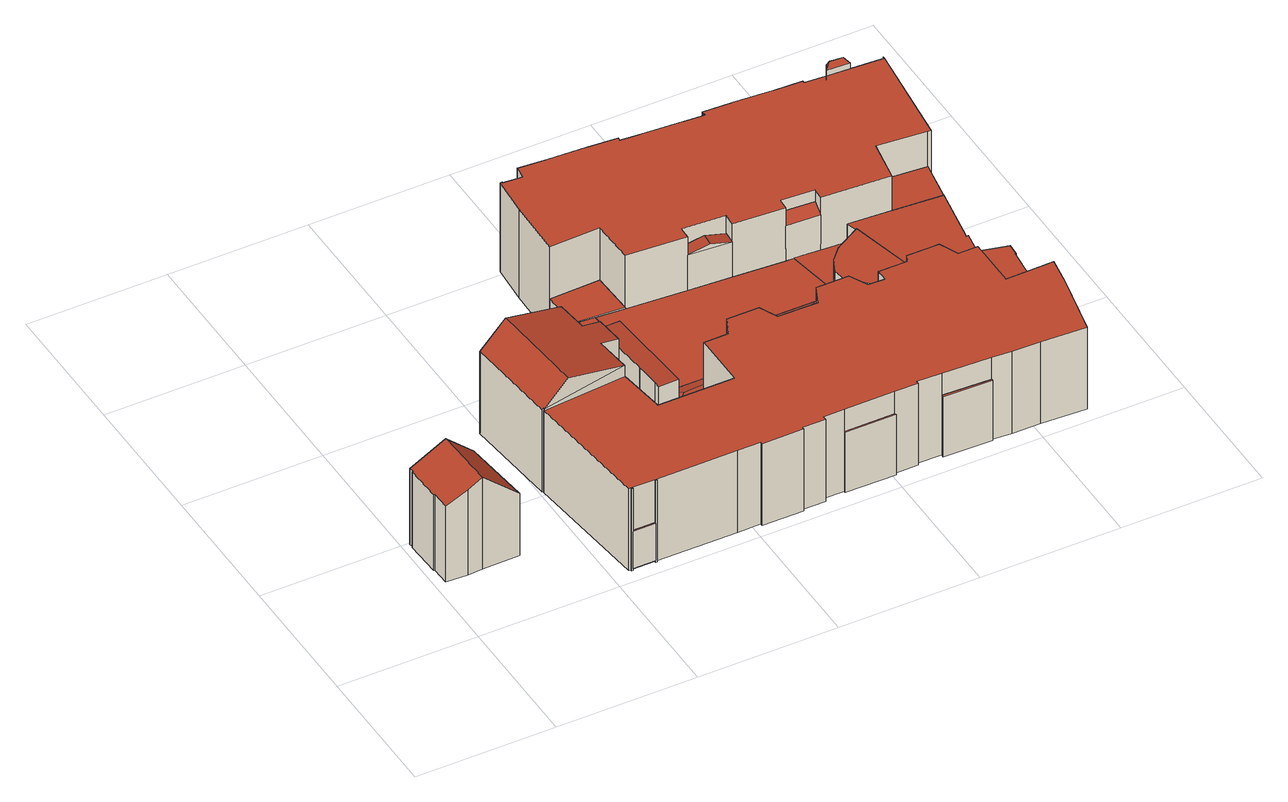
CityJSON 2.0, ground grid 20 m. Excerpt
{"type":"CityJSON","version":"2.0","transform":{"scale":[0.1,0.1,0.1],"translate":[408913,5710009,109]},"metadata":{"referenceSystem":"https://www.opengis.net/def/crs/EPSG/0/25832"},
"CityObjects":{
"building1":{"type":"Building","attributes":{"Gemeindeschluessel":"05978036","Geometrietyp2DReferenz":"3000","function":"31001_1000","roofType":"5000","measuredHeight":14.8},"geometry":[{"type":"MultiSurface","lod":"2","boundaries":[[[0,1,2,3]],[[1,4,5,2]],[[4,6,7,5]],[[6,8,9,7]],[[8,10,11,9]],[[10,12,13,11]],[[12,14,15,13]],[[14,16,17,15]],[[16,18,19,17]],[[18,20,21,19]],[[20,22,23,21]],[[22,0,3,23]],[[18,16,14,12]],[[12,10,8,6,4,1,0,22,20,18]],[[3,2,5,7,9,11,13,15,17,19,21,23]]],"semantics":{"surfaces":[{"type":"WallSurface"},{"type":"RoofSurface"},{"type":"GroundSurface"}],"values":[0,0,0,0,0,0,0,0,0,0,0,0,1,1,2]}}]},
"building2":{"type":"Building","attributes":{"Gemeindeschluessel":"05978036","Geometrietyp2DReferenz":"3000","function":"51009_1610","roofType":"9999","measuredHeight":6},"geometry":[{"type":"MultiSurface","lod":"2","boundaries":[[[24,25,26,27]],[[27,26,28,29]],[[26,25,30,28]],[[25,24,31,30]],[[24,27,29,31]],[[29,28,30,31]]],"semantics":{"surfaces":[{"type":"RoofSurface"},{"type":"WallSurface"},{"type":"GroundSurface"}],"values":[0,1,1,1,1,2]}}]},
"building3":{"type":"Building","attributes":{"Gemeindeschluessel":"05978036","Geometrietyp2DReferenz":"3000","function":"31001_1000","roofType":"5000","measuredHeight":16.94},"geometry":[{"type":"MultiSurface","lod":"2","boundaries":[[[32,33,34,35]],[[33,36,37,34]],[[36,38,39,37]],[[38,40,41,39]],[[40,42,43,41]],[[42,44,45,43]],[[44,46,47,45]],[[46,48,49,47]],[[48,50,51,49]],[[50,32,35,51]],[[46,52,53,32,50,48]],[[44,42,40,38,36,33,53,52]],[[33,32,53]],[[46,44,52]],[[35,34,37,39,41,43,45,47,49,51]]],"semantics":{"surfaces":[{"type":"WallSurface"},{"type":"RoofSurface"},{"type":"GroundSurface"}],"values":[0,0,0,0,0,0,0,0,0,0,1,1,0,0,2]}}]},
"building4":{"type":"Building","attributes":{"Gemeindeschluessel":"05978036","Geometrietyp2DReferenz":"3000","function":"31001_1100"},"children":["building4-1","building4-2","building4-3"]},
"building4-1":{"type":"BuildingPart","attributes":{"roofType":"1000","measuredHeight":13.23},"parents":["building4"],"geometry":[{"type":"MultiSurface","lod":"2","boundaries":[[[54,55,56,57]],[[55,58,59,56]],[[58,60,61,59]],[[60,62,63,61]],[[62,64,65,63]],[[64,66,67,65]],[[66,68,69,67]],[[68,70,71,69]],[[70,72,73,71]],[[72,74,75,73]],[[74,76,77,75]],[[76,78,79,77]],[[78,80,81,79]],[[80,82,83,81]],[[82,84,85,83]],[[84,86,87,85]],[[86,88,89,87]],[[88,90,91,89]],[[90,92,93,91]],[[92,94,95,93]],[[94,96,97,95]],[[96,98,99,97]],[[98,100,101,99]],[[100,102,103,101]],[[102,104,105,103]],[[104,106,107,105]],[[106,108,109,107]],[[108,110,111,109]],[[110,112,113,111]],[[112,114,115,113]],[[114,116,117,115]],[[116,118,119,117]],[[118,120,121,119]],[[120,122,123,121]],[[122,124,125,123]],[[124,126,127,125]],[[126,128,129,127]],[[128,130,131,129]],[[130,132,133,131]],[[132,134,135,133]],[[134,136,137,135]],[[136,138,139,137]],[[138,140,141,142,139]],[[143,144,145,146,147]],[[144,148,149,145]],[[148,150,151,152,149]],[[153,154,155,156,157]],[[154,158,159,155]],[[158,160,161,159]],[[160,162,163,161]],[[162,164,165,163]],[[164,166,167,165]],[[166,54,57,167]],[[166,164,162,160,158,154,153,150,148,144,143,140,138,136,134,132,130,128,126,124,122,120,118,116,114,112,110,108,106,104,102,100,98,96,94,92,90,88,86,84,82,80,78,76,74,72,70,68,66,64,62,60,58,55,54]],[[57,56,59,61,63,65,67,69,71,73,75,77,79,81,83,85,87,89,91,93,95,97,99,101,103,105,107,109,111,113,115,117,119,121,123,125,127,129,131,133,135,137,139,142,146,145,149,152,156,155,159,161,163,165,167]],[[147,141,140,143]],[[147,146,142,141]],[[157,151,150,153]],[[157,156,152,151]]],"semantics":{"surfaces":[{"type":"WallSurface"},{"type":"RoofSurface"},{"type":"GroundSurface"},{"type":"ClosureSurface"}],"values":[0,0,0,0,0,0,0,0,0,0,0,0,0,0,0,0,0,0,0,0,0,0,0,0,0,0,0,0,0,0,0,0,0,0,0,0,0,0,0,0,0,0,0,0,0,0,0,0,0,0,0,0,0,1,2,0,3,0,3]}}]},
"building4-2":{"type":"BuildingPart","attributes":{"roofType":"9999","measuredHeight":9.68},"parents":["building4"],"geometry":[{"type":"MultiSurface","lod":"2","boundaries":[[[168,141,147,169]],[[169,147,146,170]],[[141,168,171,142]],[[168,169,170,171]],[[142,146,147,141]],[[170,146,142,171]]],"semantics":{"surfaces":[{"type":"RoofSurface"},{"type":"WallSurface"},{"type":"GroundSurface"}],"values":[0,1,1,1,1,2]}}]},
"building4-3":{"type":"BuildingPart","attributes":{"roofType":"9999","measuredHeight":9.66},"parents":["building4"],"geometry":[{"type":"MultiSurface","lod":"2","boundaries":[[[151,157,172,173]],[[173,172,174,175]],[[172,157,156,174]],[[151,173,175,152]],[[152,156,157,151]],[[175,174,156,152]]],"semantics":{"surfaces":[{"type":"RoofSurface"},{"type":"WallSurface"},{"type":"GroundSurface"}],"values":[0,1,1,1,1,2]}}]},
"building5":{"type":"Building","attributes":{"Gemeindeschluessel":"05978036","Geometrietyp2DReferenz":"3000","function":"31001_1100"},"children":["building5-1","building5-2","building5-3","building5-4","building5-5","building5-6","building5-7","building5-8","building5-9","building5-10","building5-11","building5-12","building5-13","building5-14","building5-15","building5-16","building5-17","building5-18","building5-19","building5-20","building5-21"]},
"building5-1":{"type":"BuildingPart","attributes":{"roofType":"1000","measuredHeight":8.56},"parents":["building5"],"geometry":[{"type":"MultiSurface","lod":"2","boundaries":[[[176,177,178,179]],[[177,176,180,181]],[[182,183,179,178]],[[183,182,181,180]],[[179,183,180,176]],[[182,178,177,181]]],"semantics":{"surfaces":[{"type":"WallSurface"},{"type":"RoofSurface"},{"type":"GroundSurface"},{"type":"ClosureSurface"}],"values":[0,1,2,3,3,3]}}]},
"building5-2":{"type":"BuildingPart","attributes":{"roofType":"1000","measuredHeight":5.63},"parents":["building5"],"geometry":[{"type":"MultiSurface","lod":"2","boundaries":[[[184,185,186,187,188]],[[185,189,190,186]],[[189,191,192,190]],[[193,194,195,196]],[[197,198,199,200,201,202,203,204,194,193,191,189,185,184,205,206,207,208,209,210]],[[211,212,213,214,215,187,186,190,192,196,195,216,217,218,219,220,221,222,223]],[[211,223,210,209]],[[212,211,209,208]],[[213,212,208,207]],[[214,213,207,206]],[[188,205,184]],[[187,215,205,188]],[[215,214,206,205]],[[196,192,191,193]],[[216,195,194,204]],[[202,224,203]],[[218,217,224,202,201]],[[217,216,204,203,224]],[[219,218,201,200]],[[220,219,200,199]],[[221,220,199,198]],[[222,221,198,197]],[[223,222,197,210]]],"semantics":{"surfaces":[{"type":"WallSurface"},{"type":"RoofSurface"},{"type":"GroundSurface"},{"type":"ClosureSurface"}],"values":[0,0,0,0,1,2,3,3,3,3,0,3,3,3,3,0,3,3,3,3,3,3,3]}}]},
"building5-3":{"type":"BuildingPart","attributes":{"roofType":"1000","measuredHeight":8.71},"parents":["building5"],"geometry":[{"type":"MultiSurface","lod":"2","boundaries":[[[225,226,227,178,177]],[[226,228,229,230,227]],[[231,232,233,234,235,236]],[[237,238,239,232,231,240,228,226,225,241]],[[178,227,230,242,235,234,243,244,245,182]],[[246,229,228,240,247]],[[246,242,230,229]],[[236,247,240,231]],[[235,242,246,247,236]],[[248,249,238,237]],[[243,250,233,232,239]],[[244,243,239,238,249]],[[248,245,244,249]],[[243,234,233,250]],[[177,181,241,225]],[[177,178,182,181]],[[182,245,248,237,241,181]]],"semantics":{"surfaces":[{"type":"WallSurface"},{"type":"RoofSurface"},{"type":"GroundSurface"},{"type":"ClosureSurface"}],"values":[0,0,0,1,2,0,3,0,3,0,0,3,3,3,0,3,3]}}]},
"building5-4":{"type":"BuildingPart","attributes":{"roofType":"3100","measuredHeight":12.05},"parents":["building5"],"geometry":[{"type":"MultiSurface","lod":"2","boundaries":[[[251,252,253]],[[254,251,253,255]],[[252,256,255,253]],[[220,257,258,221]],[[257,220,199,251,254]],[[258,257,254,256]],[[221,258,256,252]],[[199,198,252,251]],[[199,220,221,198]],[[256,254,255]]],"semantics":{"surfaces":[{"type":"WallSurface"},{"type":"RoofSurface"},{"type":"GroundSurface"},{"type":"ClosureSurface"}],"values":[0,1,1,2,3,3,3,0,3,3]}}]},
"building5-5":{"type":"BuildingPart","attributes":{"roofType":"1000","measuredHeight":8.5},"parents":["building5"],"geometry":[{"type":"MultiSurface","lod":"2","boundaries":[[[259,236,235,260]],[[261,259,260,262,263]],[[261,264,247,236,259]],[[260,235,242,265,262]],[[242,247,246]],[[242,235,236,247]],[[266,246,247,264]],[[266,265,242,246]],[[263,266,264,261]],[[263,262,265,266]]],"semantics":{"surfaces":[{"type":"WallSurface"},{"type":"RoofSurface"},{"type":"GroundSurface"},{"type":"ClosureSurface"}],"values":[0,0,1,2,0,3,0,3,0,3]}}]},
"building5-6":{"type":"BuildingPart","attributes":{"roofType":"5000","measuredHeight":12.13},"parents":["building5"],"geometry":[{"type":"MultiSurface","lod":"2","boundaries":[[[267,268,269,270]],[[268,271,272,269]],[[271,273,274,272]],[[275,273,271]],[[276,275,271,268]],[[276,268,267]],[[275,276,267,273]],[[270,269,272,274]],[[270,274,273,267]]],"semantics":{"surfaces":[{"type":"WallSurface"},{"type":"RoofSurface"},{"type":"GroundSurface"},{"type":"ClosureSurface"}],"values":[0,0,0,1,1,1,1,2,3]}}]},
"building5-7":{"type":"BuildingPart","attributes":{"roofType":"1000","measuredHeight":5.82},"parents":["building5"],"geometry":[{"type":"MultiSurface","lod":"2","boundaries":[[[229,277,278,230]],[[277,279,280,278]],[[279,281,282,280]],[[281,283,284,282]],[[283,285,286,284]],[[285,287,288,286]],[[287,263,262,288]],[[263,287,285,283,281,279,277,229,246,266]],[[265,242,230,278,280,282,284,286,288,262]],[[242,265,266,246]],[[230,242,246,229]],[[265,262,263,266]]],"semantics":{"surfaces":[{"type":"WallSurface"},{"type":"RoofSurface"},{"type":"GroundSurface"},{"type":"ClosureSurface"}],"values":[0,0,0,0,0,0,0,1,2,3,3,3]}}]},
"building5-8":{"type":"BuildingPart","attributes":{"roofType":"5000","measuredHeight":15.99},"parents":["building5"],"geometry":[{"type":"MultiSurface","lod":"2","boundaries":[[[289,290,291,292,293]],[[290,294,295,291]],[[294,296,297,298,295]],[[299,296,294]],[[300,299,294,290]],[[300,290,289]],[[299,300,289,296]],[[292,291,295,298]],[[293,297,296,289]],[[293,292,298,297]]],"semantics":{"surfaces":[{"type":"WallSurface"},{"type":"RoofSurface"},{"type":"GroundSurface"},{"type":"ClosureSurface"}],"values":[0,0,0,1,1,1,1,2,0,3]}}]},
"building5-9":{"type":"BuildingPart","attributes":{"roofType":"2100","measuredHeight":5.72},"parents":["building5"],"geometry":[{"type":"MultiSurface","lod":"2","boundaries":[[[301,302,303,304]],[[305,301,304,306]],[[305,224,202,201,302,301]],[[304,303,218,217,306]],[[303,302,201,218]],[[224,217,218,201,202]],[[306,217,224,305]]],"semantics":{"surfaces":[{"type":"WallSurface"},{"type":"RoofSurface"},{"type":"GroundSurface"},{"type":"ClosureSurface"}],"values":[0,0,1,2,3,3,3]}}]},
"building5-10":{"type":"BuildingPart","attributes":{"roofType":"5000","measuredHeight":6.07},"parents":["building5"],"geometry":[{"type":"MultiSurface","lod":"2","boundaries":[[[307,308,309,195,194]],[[308,310,311,309]],[[310,312,313,311]],[[314,308,307]],[[315,314,307,316]],[[315,316,317]],[[317,312,310,308,314,315]],[[216,195,309,311,313,318]],[[194,204,316,307]],[[194,195,216,204]],[[318,313,312,317]],[[318,317,316,204,216]]],"semantics":{"surfaces":[{"type":"WallSurface"},{"type":"RoofSurface"},{"type":"GroundSurface"},{"type":"ClosureSurface"}],"values":[0,0,0,1,1,1,1,2,0,3,3,3]}}]},
"building5-11":{"type":"BuildingPart","attributes":{"roofType":"1000","measuredHeight":11.79},"parents":["building5"],"geometry":[{"type":"MultiSurface","lod":"2","boundaries":[[[319,320,321,322]],[[320,323,324,321]],[[323,325,326,324]],[[325,327,328,326]],[[327,329,330,328]],[[327,325,323,320,319,329]],[[330,322,321,324,326,328]],[[322,330,329,319]]],"semantics":{"surfaces":[{"type":"WallSurface"},{"type":"RoofSurface"},{"type":"GroundSurface"},{"type":"ClosureSurface"}],"values":[0,0,0,0,0,1,2,3]}}]},
"building5-12":{"type":"BuildingPart","attributes":{"roofType":"9999","measuredHeight":13.35},"parents":["building5"],"geometry":[{"type":"MultiSurface","lod":"2","boundaries":[[[331,332,333,334]],[[333,332,335,336]],[[332,331,337,335]],[[331,334,338,337]],[[336,338,334,333]],[[338,336,335,337]]],"semantics":{"surfaces":[{"type":"RoofSurface"},{"type":"WallSurface"},{"type":"GroundSurface"}],"values":[0,1,1,1,1,2]}}]},
"building5-13":{"type":"BuildingPart","attributes":{"roofType":"1000","measuredHeight":5.82},"parents":["building5"],"geometry":[{"type":"MultiSurface","lod":"2","boundaries":[[[339,340,341,303,302]],[[340,342,343,341]],[[342,344,345,343]],[[344,342,340,339,346,347]],[[348,219,218,303,341,343,345]],[[219,348,347,346,200]],[[302,201,200,346,339]],[[218,219,200,201]],[[302,303,218,201]],[[348,345,344,347]]],"semantics":{"surfaces":[{"type":"WallSurface"},{"type":"RoofSurface"},{"type":"GroundSurface"},{"type":"ClosureSurface"}],"values":[0,0,0,1,2,3,0,3,3,3]}}]},
"building5-14":{"type":"BuildingPart","attributes":{"roofType":"1000","measuredHeight":8.97},"parents":["building5"],"geometry":[{"type":"MultiSurface","lod":"2","boundaries":[[[349,250,243,239]],[[350,349,351,352,353,354,355]],[[212,211,356,357,244,243,213]],[[209,208,355,354,358]],[[209,211,212,208]],[[359,358,354,353]],[[359,356,211,209,358]],[[360,359,353,352]],[[360,357,356,359]],[[249,360,352,351,238]],[[249,244,357,360]],[[239,238,351,349]],[[243,244,249,238,239]],[[207,250,349,350]],[[243,250,207,213]],[[208,207,350,355]],[[208,212,213,207]]],"semantics":{"surfaces":[{"type":"WallSurface"},{"type":"RoofSurface"},{"type":"GroundSurface"},{"type":"ClosureSurface"}],"values":[0,1,2,0,3,0,3,0,3,0,3,0,3,0,3,0,3]}}]},
"building5-15":{"type":"BuildingPart","attributes":{"roofType":"5000","measuredHeight":12.19},"parents":["building5"],"geometry":[{"type":"MultiSurface","lod":"2","boundaries":[[[361,362,363,192,191]],[[362,364,365,363]],[[364,366,193,196,365]],[[367,366,364]],[[368,367,364,362]],[[368,362,361]],[[367,368,361,366]],[[192,363,365,196]],[[191,193,366,361]],[[191,192,196,193]]],"semantics":{"surfaces":[{"type":"WallSurface"},{"type":"RoofSurface"},{"type":"GroundSurface"},{"type":"ClosureSurface"}],"values":[0,0,0,1,1,1,1,2,0,3]}}]},
"building5-16":{"type":"BuildingPart","attributes":{"roofType":"1000","measuredHeight":5.81},"parents":["building5"],"geometry":[{"type":"MultiSurface","lod":"2","boundaries":[[[369,358,359,360,249,248,370]],[[371,245,244,357,356,211,223]],[[371,370,248,245]],[[245,248,249,244]],[[357,244,249,360]],[[356,357,360,359]],[[211,356,359,358,209]],[[223,210,209,358,369,210]],[[223,211,209,210]],[[371,223,210,369,370]]],"semantics":{"surfaces":[{"type":"RoofSurface"},{"type":"GroundSurface"},{"type":"ClosureSurface"},{"type":"WallSurface"}],"values":[0,1,2,2,2,2,2,3,2,2]}}]},
"building5-17":{"type":"BuildingPart","attributes":{"roofType":"2100","measuredHeight":9.87},"parents":["building5"],"geometry":[{"type":"MultiSurface","lod":"2","boundaries":[[[372,373,374,375,376]],[[373,377,378,374]],[[377,379,380,378]],[[379,381,382,380]],[[381,383,384,382]],[[383,385,386,384]],[[385,387,305,306,386]],[[387,385,383,381,379,377,373,372,388,389]],[[217,216,318,375,374,378,380,382,384,386,306]],[[317,316,204,203,389,388,390]],[[217,224,203,204,216]],[[317,318,216,204,316]],[[376,390,388,372]],[[376,375,318,317,390]],[[224,305,387,389,203]],[[224,217,306,305]]],"semantics":{"surfaces":[{"type":"WallSurface"},{"type":"RoofSurface"},{"type":"GroundSurface"},{"type":"ClosureSurface"}],"values":[0,0,0,0,0,0,0,1,2,0,3,3,0,3,0,3]}}]},
"building5-18":{"type":"BuildingPart","attributes":{"roofType":"2100","measuredHeight":12.36},"parents":["building5"],"geometry":[{"type":"MultiSurface","lod":"2","boundaries":[[[391,392,393,394]],[[222,395,396,371,223]],[[395,222,197,394,393]],[[396,395,393,392]],[[391,371,396,392]],[[197,210,369,370,391,394]],[[197,222,223,210]],[[223,371,370,369,210]]],"semantics":{"surfaces":[{"type":"RoofSurface"},{"type":"GroundSurface"},{"type":"ClosureSurface"},{"type":"WallSurface"}],"values":[0,1,2,2,2,3,2,2]}}]},
"building5-19":{"type":"BuildingPart","attributes":{"roofType":"1000","measuredHeight":14.29},"parents":["building5"],"geometry":[{"type":"MultiSurface","lod":"2","boundaries":[[[397,398,176,179,399]],[[400,401,402,345,344]],[[401,403,404,402]],[[403,405,406,404]],[[405,407,408,406]],[[407,409,410,408]],[[409,411,412,410]],[[411,413,267,270,412]],[[414,415,416,274,273]],[[415,417,418,416]],[[417,419,319,322,418]],[[420,421,422,330,329]],[[421,423,424,422]],[[423,425,426,424]],[[425,427,428,426]],[[427,429,333,336,428]],[[430,431,432,338,334]],[[431,433,434,432]],[[433,435,436,434]],[[435,437,438,436]],[[437,293,292,438]],[[297,439,440,298]],[[439,441,442,440]],[[441,443,444,442]],[[443,439,440,444]],[[439,397,399,440]],[[439,443,441,439,297,293,437,435,433,431,430,429,427,425,423,421,420,419,417,415,414,413,411,409,407,405,403,401,400,445,446,447,448,449,450,451,452,453,454,455,456,398,397]],[[399,179,183,182,245,371,396,395,222,221,258,257,220,219,348,345,402,404,406,408,410,412,270,274,416,418,322,330,422,424,426,428,336,338,432,434,436,438,292,298,440,442,444,440]],[[180,176,398,456]],[[180,183,179,176]],[[181,180,456,455,241]],[[181,182,183,180]],[[370,248,237,241,455,454,391]],[[182,181,241,237,248,245]],[[370,371,245,248]],[[392,391,454,453]],[[396,371,370,391,392]],[[393,392,453,452]],[[393,395,396,392]],[[222,394,393,452,451,197]],[[222,395,393,394,197]],[[198,197,451,450]],[[198,221,222,197]],[[256,252,450,449]],[[258,221,252,256]],[[254,255,256,449,448]],[[254,257,258,256]],[[254,256,255]],[[220,251,254,448,447,199]],[[220,257,254,251]],[[200,199,447,446,346]],[[200,219,220,199]],[[347,346,446,445]],[[347,348,219,200,346]],[[344,347,445,400]],[[344,345,348,347]],[[273,267,413,414]],[[273,274,270,267]],[[329,319,419,420]],[[329,330,322,319]],[[334,333,429,430]],[[334,338,336,333]],[[298,292,293,297]]],"semantics":{"surfaces":[{"type":"WallSurface"},{"type":"RoofSurface"},{"type":"GroundSurface"},{"type":"ClosureSurface"}],"values":[0,0,0,0,0,0,0,0,0,0,0,0,0,0,0,0,0,0,0,0,0,0,0,0,0,0,1,2,0,3,0,3,0,3,3,0,3,0,3,0,3,0,3,0,3,0,3,3,0,3,0,3,0,3,0,3,0,3,0,3,0,3,3]}}]},
"building5-20":{"type":"BuildingPart","attributes":{"roofType":"1000","measuredHeight":5.83},"parents":["building5"],"geometry":[{"type":"MultiSurface","lod":"2","boundaries":[[[457,458,459,460]],[[458,461,462,459]],[[461,376,375,462]],[[463,457,460,313,312]],[[463,390,376,461,458,457]],[[460,459,462,375,318,313]],[[318,375,376,390,317]],[[312,317,390,463]],[[312,313,318,317]]],"semantics":{"surfaces":[{"type":"WallSurface"},{"type":"RoofSurface"},{"type":"GroundSurface"},{"type":"ClosureSurface"}],"values":[0,0,0,0,1,2,3,0,3]}}]},
"building5-21":{"type":"BuildingPart","attributes":{"roofType":"5000","measuredHeight":7.51},"parents":["building5"],"geometry":[{"type":"MultiSurface","lod":"2","boundaries":[[[233,464,465,234]],[[464,466,467,465]],[[466,468,469,467]],[[468,188,187,469]],[[206,205,470]],[[205,188,468,466,464,233,471,470]],[[233,250,471]],[[250,207,206,470,471]],[[234,465,467,469,187,215,214,213,243]],[[215,187,188,205]],[[215,205,206,214]],[[213,214,206,207]],[[243,213,207,250]],[[234,243,250,233]]],"semantics":{"surfaces":[{"type":"WallSurface"},{"type":"RoofSurface"},{"type":"GroundSurface"},{"type":"ClosureSurface"}],"values":[0,0,0,0,1,1,1,1,2,3,3,3,3,3]}}]}
},
"vertices":[
[9,128,138],[8,128,138],[8,128,16],[9,128,16],[6,180,138],[6,180,16],[7,180,138],[7,180,16],[7,181,138],[7,181,16],[6,187,138],[6,187,16],[58,189,164],[58,189,16],[99,191,126],[99,191,16],[115,102,116],[115,102,16],[62,101,164],[62,101,16],[41,100,153],[41,100,16],[10,101,138],[10,101,16],
[225,10,78],[257,10,78],[257,12,78],[225,12,78],[257,12,18],[225,12,18],[257,10,18],[225,10,18],
[187,335,146],[307,344,164],[307,344,14],[187,335,14],[312,299,164],[312,299,14],[339,302,158],[339,302,14],[343,261,158],[343,261,14],[316,258,164],[316,258,14],[321,206,164],[321,206,14],[202,196,149],[202,196,14],[202,198,149],[202,198,14],[200,198,147],[200,198,14],[237,199,183],[225,338,183],
[407,9,147],[407,10,147],[407,10,15],[407,9,15],[407,12,147],[407,12,15],[374,12,147],[374,12,15],[259,12,147],[259,12,15],[259,11,147],[259,11,15],[259,10,147],[259,10,15],[257,10,147],[257,10,15],[257,12,147],[257,12,15],[225,12,147],[225,12,15],[225,10,147],[225,10,15],[223,10,147],[223,10,15],[223,12,147],[223,12,15],[220,12,147],[220,12,15],[201,196,147],[201,196,15],[202,196,147],[202,196,15],[321,206,147],[321,206,15],[330,137,147],[330,137,15],[438,137,147],[438,137,15],[438,216,147],[438,216,15],[473,216,147],[473,216,15],[485,242,147],[485,242,15],[531,242,147],[531,242,15],[543,216,147],[543,216,15],[600,215,147],[600,215,15],[612,242,147],[612,242,15],[658,242,147],[658,242,15],[671,216,147],[671,216,15],[694,215,147],[694,215,15],[694,232,147],[694,232,15],[735,232,147],[735,232,15],[740,242,147],[740,242,15],[771,242,147],[771,242,15],[786,242,147],[786,242,15],[798,215,147],[798,215,15],[826,215,147],[826,215,15],[826,143,147],[826,143,15],[832,143,147],[832,143,15],[894,144,147],[894,144,15],[888,104,147],[888,104,15],[869,12,147],[869,12,15],[805,15,147],[805,15,15],[765,16,147],[765,16,15],[737,18,147],[737,18,112],[737,18,15],[668,21,147],[633,22,147],[633,22,15],[668,21,15],[668,21,112],[633,18,147],[633,18,15],[600,18,147],[600,18,112],[600,18,15],[528,18,147],[499,18,147],[499,18,15],[528,18,15],[528,18,112],[499,17,147],[499,17,15],[499,12,147],[499,12,15],[466,12,147],[466,12,15],[466,10,147],[466,10,15],[466,9,147],[466,9,15],
[737,15,112],[668,17,112],[668,17,15],[737,15,15],
[528,15,112],[600,15,112],[528,15,15],[600,15,15],
[878,438,92],[868,379,92],[868,379,6],[878,438,6],[807,444,92],[797,384,92],[797,384,6],[807,444,6],
[694,215,63],[671,216,63],[671,216,6],[694,215,6],[694,215,32],[658,242,63],[658,242,6],[612,242,63],[612,242,6],[531,242,63],[485,242,63],[485,242,6],[531,242,6],[652,393,63],[579,398,63],[518,402,63],[433,408,63],[392,411,63],[393,394,63],[395,353,63],[400,242,63],[689,242,63],[686,263,63],[707,267,63],[680,292,63],[677,311,63],[663,393,63],[677,311,6],[680,292,6],[707,267,6],[686,263,6],[689,242,6],[400,242,6],[395,353,6],[392,411,6],[433,408,6],[518,402,6],[579,398,6],[652,393,6],[663,393,6],[395,353,61],
[868,379,93],[854,296,93],[854,296,6],[857,296,93],[857,296,65],[857,296,6],[786,242,93],[771,242,93],[771,242,63],[771,242,6],[786,242,6],[786,242,91],[736,388,93],[740,371,93],[763,276,93],[848,242,93],[797,384,93],[848,242,6],[763,276,6],[740,371,6],[736,388,6],[848,242,65],[848,242,91],[736,388,64],[740,371,64],[763,276,63],
[518,402,120],[579,398,120],[549,400,127],[519,420,120],[550,418,127],[580,416,120],[519,420,6],[580,416,6],
[798,215,91],[798,215,6],[826,215,91],[826,215,6],[826,215,65],[844,215,91],[844,215,6],[844,215,65],
[438,618,122],[443,628,122],[443,628,6],[438,618,6],[489,625,122],[489,625,6],[493,615,122],[493,615,6],[486,620,128],[446,623,128],
[909,283,65],[909,283,6],[908,266,65],[908,266,6],[907,266,65],[907,266,6],[894,144,65],[894,144,6],[832,143,65],[832,143,6],[826,143,65],[826,143,6],
[819,593,158],[824,602,158],[824,602,6],[819,593,6],[819,593,149],[849,601,158],[849,601,6],[852,591,158],[852,591,149],[852,591,6],[845,596,166],[827,598,166],
[353,353,61],[360,413,64],[360,413,6],[353,353,6],[354,353,61],[354,353,6],
[485,242,64],[473,216,64],[473,216,6],[438,216,64],[438,216,6],[438,214,64],[438,214,6],[464,229,67],[416,227,67],[400,242,64],[401,212,64],[401,212,6],
[564,605,124],[567,609,124],[567,609,6],[564,605,6],[569,614,124],[569,614,6],[617,611,124],[617,611,6],[620,604,124],[620,604,6],[621,601,124],[621,601,6],
[744,610,140],[697,613,140],[692,604,140],[748,600,140],[697,613,6],[692,604,6],[744,610,6],[748,600,6],
[360,413,65],[362,430,65],[362,430,6],[360,430,65],[360,430,6],[359,468,65],[359,468,6],[433,408,65],[431,470,65],[431,470,6],
[763,276,96],[707,267,96],[740,371,96],[702,349,96],[686,332,96],[677,311,96],[680,292,96],[686,332,6],[702,349,6],[677,311,64],[686,332,64],[702,349,64],
[612,242,125],[600,215,125],[600,215,6],[543,216,125],[543,216,6],[531,242,125],[552,229,128],[592,229,128],
[663,393,64],[700,390,64],[700,390,6],
[372,211,105],[372,220,105],[372,220,6],[372,211,6],[372,211,65],[371,257,103],[371,257,6],[371,258,103],[371,258,6],[367,323,100],[367,323,6],[350,322,100],[350,322,6],[353,343,99],[353,343,6],[354,353,98],[401,212,105],[395,353,99],[401,212,65],
[700,390,120],[701,406,130],[653,409,130],[652,393,120],[653,409,6],[701,406,6],
[882,437,149],[878,438,149],[882,437,6],[359,468,149],[361,550,149],[361,550,6],[365,606,149],[365,606,6],[368,606,149],[368,606,6],[368,605,149],[368,605,6],[395,603,149],[395,603,6],[397,621,149],[397,621,6],[438,618,149],[493,615,149],[535,612,149],[535,612,6],[535,607,149],[535,607,6],[564,605,149],[621,601,149],[651,599,149],[651,599,6],[651,600,149],[651,600,6],[651,602,149],[651,602,6],[651,606,149],[651,606,6],[692,604,149],[748,600,149],[789,598,149],[789,598,6],[789,597,149],[789,597,6],[789,596,149],[789,596,6],[789,595,149],[789,595,6],[899,588,149],[899,588,6],[899,591,149],[899,591,6],[899,590,149],[899,590,6],[431,470,149],[433,408,149],[518,402,149],[519,420,149],[580,416,149],[579,398,149],[652,393,149],[653,409,149],[701,406,149],[700,390,149],[797,384,149],[807,444,149],
[438,137,65],[330,137,65],[330,137,6],[438,137,6],[321,206,65],[321,206,6],[438,214,65],
[740,242,63],[740,242,6],[735,232,51],[735,232,6],[694,232,51],[694,232,6],[699,254,77],[751,258,82]
]}
